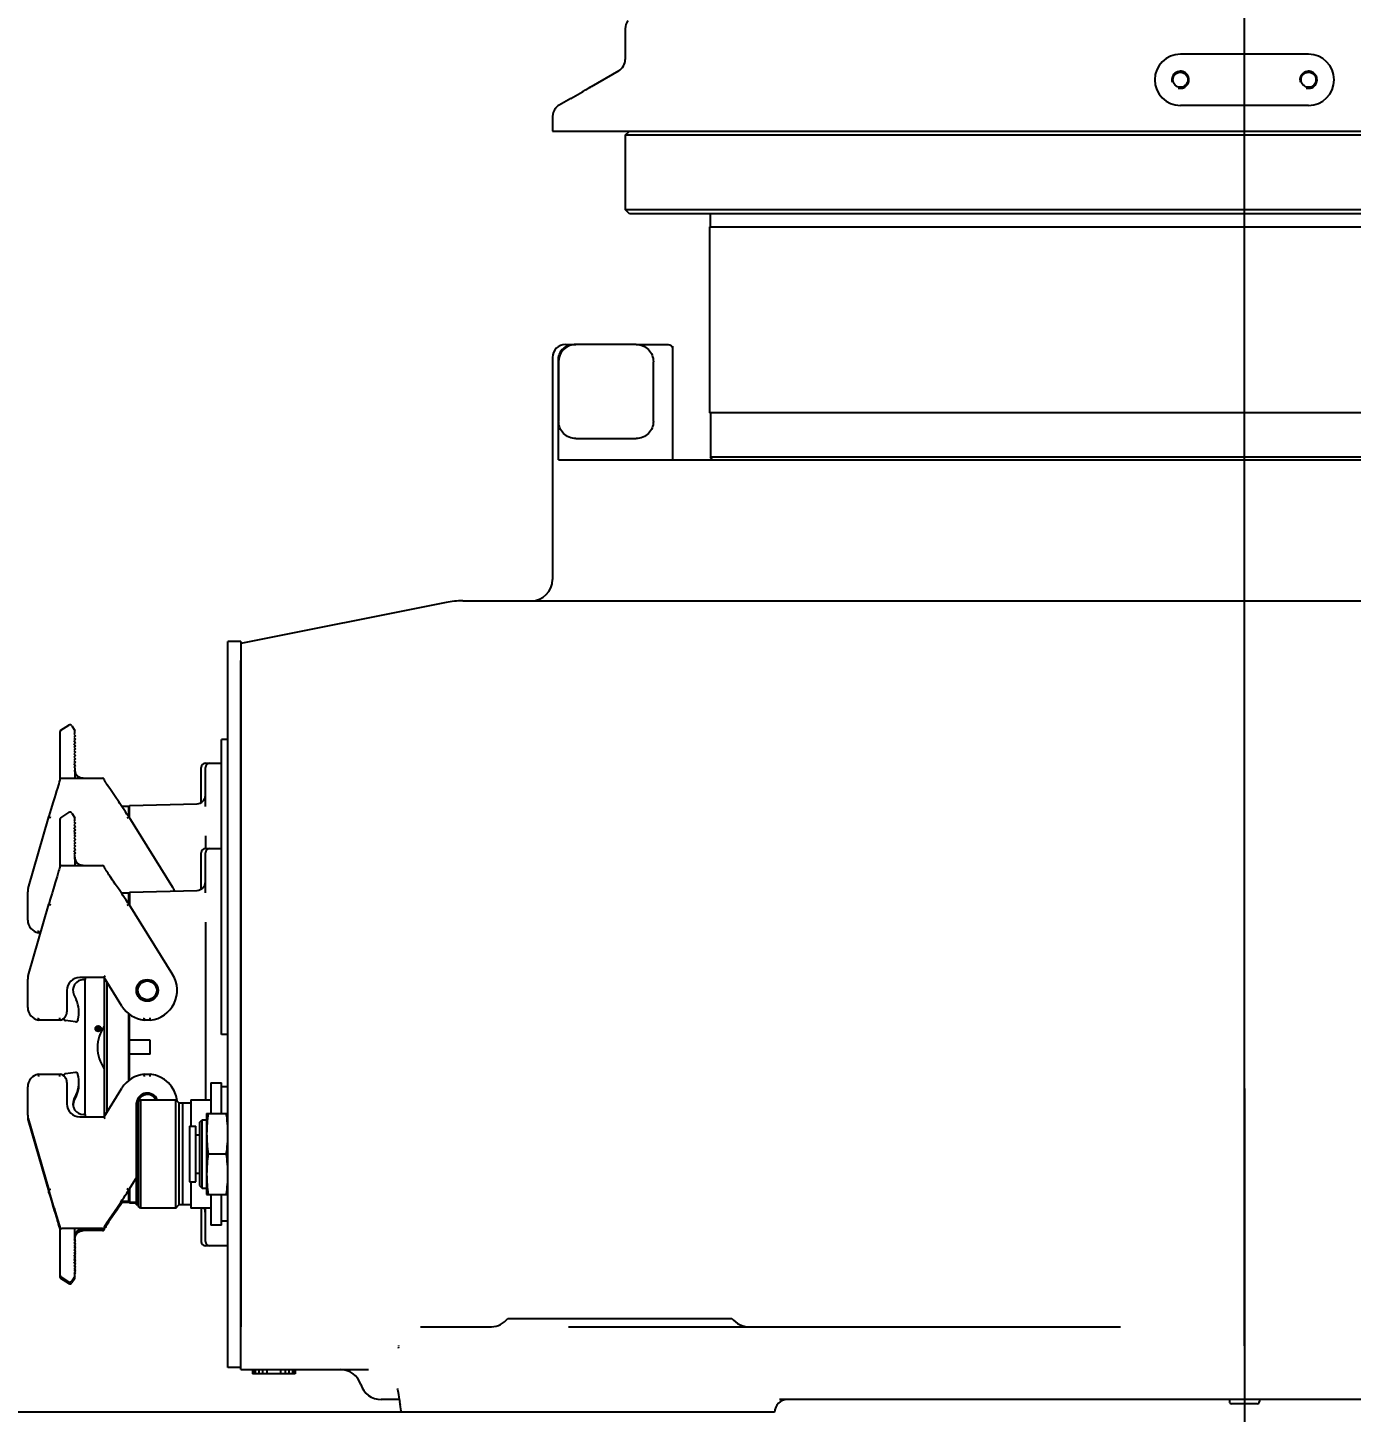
# Model space of a CAD drawing. Header units: millimetres. Extents: x 5828 to 7155, y 123 to 421.
# Drawn here: x 6887.04 to 6897.37, y 329.49 to 340.29 of the extents above; entities that cross this region are included whole.
import ezdxf

# ---------------------------------------------------------------- set-up
doc = ezdxf.new("R2010")
doc.units = ezdxf.units.MM
doc.linetypes.add('CENTER', pattern=[0.6, 0.375, -0.075, 0.075, -0.075])
for name, color, linetype in [('中心线', 7, 'Continuous'), ('外形图', 7, 'Continuous'), ('尺寸标注', 7, 'Continuous'), ('运动范围', 7, 'Continuous')]:
    doc.layers.add(name, color=color, linetype=linetype)
doc.styles.add('微软雅黑', font='msyh.ttc', dxfattribs={"height": 2})
doc.dimstyles.new('尺寸标注_1_30比例', dxfattribs={"dimtxt": 2.1, "dimasz": 1.7, "dimexe": 0.5, "dimexo": 0.4, "dimgap": 0.5, "dimtad": 1, "dimdec": 1, "dimlfac": 30, "dimdsep": 46, "dimtxsty": '微软雅黑', "dimcen": 0.09, "dimadec": 0, "dimazin": 0, "dimtp": 0.01, "dimtm": 0.01, "dimtfac": 1, "dimtdec": 1, "dimtofl": 0, "dimtmove": 0, "dimatfit": 3, "dimfxl": 1, "dimtolj": 1, "dimarcsym": 0})

# ---------------------------------------------------------------- blocks, each defined once
blk = doc.blocks.new('*D1097')
at = {"layer": 'Defpoints', "color": 0}
for p in [(6902.201, 346.155), (6822.201, 329.488), (6892.035, 329.488)]:
    blk.add_point(p, dxfattribs=at)
at = {"layer": '尺寸标注', "color": 0, "lineweight": -2}
for p, q in [((6901.801, 346.155), (6821.701, 346.155)), ((6822.201, 344.455), (6822.201, 331.188)), ((6891.635, 329.488), (6821.701, 329.488))]:
    blk.add_line(p, q, dxfattribs=at)
at = {"layer": '尺寸标注', "color": 0}
for points in [[(6822.484, 344.455), (6821.917, 344.455), (6822.201, 346.155)], [(6821.917, 331.188), (6822.484, 331.188), (6822.201, 329.488)]]:
    blk.add_solid(points, dxfattribs=at)
at = {"layer": '尺寸标注', "color": 0, "insert": (6820.615, 337.821), "char_height": 2, "attachment_point": 5, "rotation": 90, "style": '微软雅黑'}
blk.add_mtext('\\A1;\\A1;{\\H1.05x;500}', dxfattribs=at)
blk = doc.blocks.new('*D1098')
at = {"layer": 'Defpoints', "color": 0}
for p in [(6838.063, 351.017), (6896.535, 329.395), (6896.535, 277.109)]:
    blk.add_point(p, dxfattribs=at)
at = {"layer": '尺寸标注', "color": 0, "lineweight": -2}
for p, q in [((6838.063, 350.617), (6838.063, 276.609)), ((6896.535, 328.995), (6896.535, 276.609)), ((6839.763, 277.109), (6894.835, 277.109))]:
    blk.add_line(p, q, dxfattribs=at)
at = {"layer": '尺寸标注', "color": 0}
for points in [[(6839.763, 277.393), (6839.763, 276.826), (6838.063, 277.109)], [(6894.835, 276.826), (6894.835, 277.393), (6896.535, 277.109)]]:
    blk.add_solid(points, dxfattribs=at)
at = {"layer": '尺寸标注', "color": 0, "insert": (6867.299, 278.701), "char_height": 2, "attachment_point": 5, "style": '微软雅黑'}
blk.add_mtext('\\A1;\\A1;{\\H1.05x;1754}', dxfattribs=at)
blk = doc.blocks.new('*D1099')
at = {"layer": 'Defpoints', "color": 0}
for p in [(6966.764, 346.155), (6896.535, 282.387), (6966.764, 277.109)]:
    blk.add_point(p, dxfattribs=at)
at = {"layer": '尺寸标注', "color": 0, "lineweight": -2}
for p, q in [((6966.764, 345.755), (6966.764, 276.609)), ((6896.535, 281.987), (6896.535, 276.609)), ((6898.235, 277.109), (6965.064, 277.109))]:
    blk.add_line(p, q, dxfattribs=at)
at = {"layer": '尺寸标注', "color": 0}
for points in [[(6898.235, 277.393), (6898.235, 276.826), (6896.535, 277.109)], [(6965.064, 276.826), (6965.064, 277.393), (6966.764, 277.109)]]:
    blk.add_solid(points, dxfattribs=at)
at = {"layer": '尺寸标注', "color": 0, "insert": (6931.649, 278.7), "char_height": 2, "attachment_point": 5, "style": '微软雅黑'}
blk.add_mtext('\\A1;\\A1;{\\H1.05x;2107}', dxfattribs=at)
blk = doc.blocks.new('*D1104')
at = {"layer": 'Defpoints', "color": 0}
for p in [(6902.201, 346.155), (6896.535, 316.587), (6902.201, 312.507)]:
    blk.add_point(p, dxfattribs=at)
at = {"layer": '尺寸标注', "color": 0, "lineweight": -2}
for p, q in [((6902.201, 345.755), (6902.201, 312.007)), ((6896.535, 316.187), (6896.535, 312.007)), ((6898.235, 312.507), (6900.501, 312.507))]:
    blk.add_line(p, q, dxfattribs=at)
at = {"layer": '尺寸标注', "color": 0}
for points in [[(6898.235, 312.79), (6898.235, 312.224), (6896.535, 312.507)], [(6900.501, 312.224), (6900.501, 312.79), (6902.201, 312.507)]]:
    blk.add_solid(points, dxfattribs=at)
at = {"layer": '尺寸标注', "color": 0, "insert": (6899.368, 314.098), "char_height": 2, "attachment_point": 5, "style": '微软雅黑'}
blk.add_mtext('\\A1;\\A1;{\\H1.05x;170}', dxfattribs=at)
blk = doc.blocks.new('*D1108')
at = {"layer": 'Defpoints', "color": 0}
for p in [(6896.535, 332.414), (6860.341, 317.359), (6860.341, 305.902)]:
    blk.add_point(p, dxfattribs=at)
at = {"layer": '尺寸标注', "color": 0, "lineweight": -2}
for p, q in [((6896.535, 332.014), (6896.535, 305.402)), ((6860.341, 316.959), (6860.341, 305.402)), ((6894.835, 305.902), (6862.041, 305.902))]:
    blk.add_line(p, q, dxfattribs=at)
at = {"layer": '尺寸标注', "color": 0}
for points in [[(6862.041, 306.185), (6862.041, 305.618), (6860.341, 305.902)], [(6894.835, 305.618), (6894.835, 306.185), (6896.535, 305.902)]]:
    blk.add_solid(points, dxfattribs=at)
at = {"layer": '尺寸标注', "color": 0, "insert": (6878.438, 307.493), "char_height": 2, "attachment_point": 5, "style": '微软雅黑'}
blk.add_mtext('\\A1;\\A1;{\\H1.05x;1085.8}', dxfattribs=at)

msp = doc.modelspace()

# ---------------------------------------------------------------- linework, layer by layer
at = {"layer": '中心线', "color": 7, "linetype": 'CENTER', "ltscale": 50}
msp.add_line((6896.5345, 330.0076), (6896.5364, 345.3631), dxfattribs=at)
at = {"layer": '外形图', "linetype": 'Continuous'}
for p, q in [((6891.7012, 340.2856), (6891.7012, 340.0458)), ((6897.0345, 340.088), (6896.0345, 340.088)), ((6891.6512, 339.9592), (6891.4345, 339.8341)), ((6891.2765, 339.7426), (6891.3679, 339.7953)), ((6891.3988, 339.8133), (6891.4071, 339.8181)), ((6891.407, 339.8181), (6891.3988, 339.8133)), ((6891.422, 339.8268), (6891.407, 339.8181)), ((6891.4071, 339.8181), (6891.4219, 339.8267)), ((6891.4219, 339.8267), (6891.4304, 339.8317)), ((6891.4302, 339.8316), (6891.422, 339.8268)), ((6891.433, 339.8332), (6891.4302, 339.8316)), ((6891.4345, 339.8341), (6891.433, 339.8332)), ((6891.433, 339.8332), (6891.4331, 339.8333)), ((6891.2765, 339.7426), (6891.1849, 339.6897)), ((6897.0345, 339.688), (6896.0345, 339.688)), ((6891.1349, 339.6031), (6891.1349, 339.488)), ((6891.1349, 339.488), (6901.3679, 339.488)), ((6891.7012, 339.4547), (6891.7345, 339.488)), ((6891.7012, 339.4547), (6891.7012, 338.8747)), ((6901.3679, 339.4547), (6891.7012, 339.4547)), ((6891.7345, 338.8414), (6891.7012, 338.8747)), ((6891.7012, 338.8747), (6901.3612, 338.8747)), ((6901.3279, 338.8414), (6891.7346, 338.8414)), ((6892.3679, 338.7414), (6892.3679, 338.8414)), ((6892.3595, 338.7414), (6892.3595, 337.288)), ((6892.3595, 338.7414), (6900.7095, 338.7414)), ((6891.2345, 337.8214), (6891.3161, 337.8214)), ((6891.7879, 337.8214), (6891.3149, 337.8214)), ((6891.7879, 337.8214), (6892.024, 337.8214)), ((6891.1345, 337.7214), (6891.1345, 335.988)), ((6891.1817, 336.9214), (6891.1817, 337.7214)), ((6892.074, 336.9214), (6892.074, 337.808)), ((6891.1817, 337.688), (6891.1817, 337.2214)), ((6891.9212, 337.2214), (6891.9212, 337.688)), ((6900.7095, 337.288), (6892.3595, 337.288)), ((6892.3679, 337.288), (6892.3679, 336.9414)), ((6891.3149, 337.088), (6891.7879, 337.088)), ((6891.1817, 336.9214), (6892.1708, 336.9214)), ((6892.1708, 336.9214), (6900.9455, 336.9214)), ((6892.3794, 336.9214), (6892.3679, 336.9414)), ((6900.7012, 336.9414), (6892.3679, 336.9414)), ((6890.3031, 335.8084), (6888.7012, 335.488)), ((6890.4339, 335.8214), (6901.4344, 335.8214)), ((6888.6012, 329.838), (6888.6012, 335.5047)), ((6888.7012, 335.5047), (6888.6012, 335.5047)), ((6888.7012, 335.5047), (6888.7012, 330.1547)), ((6888.7012, 329.8214), (6888.7012, 335.3547)), ((6887.2881, 334.7966), (6887.2881, 334.4232)), ((6887.296, 334.8107), (6887.3597, 334.8505)), ((6887.3827, 334.8452), (6887.4048, 334.8098)), ((6887.4048, 334.7878), (6887.3981, 334.7817)), ((6887.4048, 334.7878), (6887.4048, 334.8098)), ((6887.3981, 334.7817), (6887.4109, 334.7677)), ((6887.4109, 334.7677), (6887.3981, 334.756)), ((6887.3981, 334.756), (6887.4109, 334.7421)), ((6887.4109, 334.7421), (6887.3981, 334.7303)), ((6887.3981, 334.7303), (6887.4109, 334.7164)), ((6887.4109, 334.7164), (6887.3981, 334.7047)), ((6887.3981, 334.7047), (6887.4109, 334.6907)), ((6887.4109, 334.6907), (6887.3981, 334.679)), ((6888.5512, 332.438), (6888.5512, 334.738)), ((6888.6012, 334.738), (6888.5512, 334.738)), ((6887.3981, 334.679), (6887.4109, 334.6651)), ((6887.4109, 334.6651), (6887.3981, 334.6533)), ((6887.3981, 334.6533), (6887.4109, 334.6394)), ((6887.4109, 334.6394), (6887.3981, 334.6277)), ((6887.3981, 334.6277), (6887.4109, 334.6137)), ((6887.4109, 334.6137), (6887.3981, 334.602)), ((6887.3981, 334.602), (6887.4109, 334.5881)), ((6887.4109, 334.5881), (6887.3981, 334.5763)), ((6887.3981, 334.5763), (6887.4109, 334.5624)), ((6887.4109, 334.5624), (6887.3981, 334.5507)), ((6887.3981, 334.5507), (6887.4109, 334.5367)), ((6887.4109, 334.5367), (6887.3981, 334.525)), ((6887.3981, 334.525), (6887.4048, 334.5177)), ((6887.4048, 334.4988), (6887.4045, 334.4954)), ((6887.4048, 334.4984), (6887.4047, 334.4949)), ((6887.4047, 334.4949), (6887.4048, 334.4923)), ((6887.4048, 334.5177), (6887.4048, 334.503)), ((6887.4055, 334.4952), (6887.405, 334.4995)), ((6887.4063, 334.4908), (6887.4055, 334.4952)), ((6887.4072, 334.4871), (6887.406, 334.4923)), ((6887.4089, 334.4812), (6887.4072, 334.4871)), ((6888.3912, 334.2457), (6888.3912, 334.5214)), ((6888.4245, 334.5547), (6888.5512, 334.5547)), ((6888.4245, 334.2171), (6888.4245, 334.5214)), ((6887.2797, 334.3942), (6887.2673, 334.3527)), ((6887.2837, 334.4079), (6887.2797, 334.3942)), ((6887.2881, 334.4232), (6887.2837, 334.4079)), ((6887.2954, 334.4336), (6887.2915, 334.43)), ((6887.3006, 334.4359), (6887.2954, 334.4336)), ((6887.3047, 334.4364), (6887.3006, 334.4359)), ((6887.3047, 334.4364), (6887.6215, 334.4364)), ((6887.4354, 334.4471), (6887.4337, 334.4483)), ((6887.4396, 334.4446), (6887.4366, 334.4463)), ((6887.6348, 334.4298), (6887.6309, 334.4335)), ((6887.637, 334.426), (6887.6348, 334.4298)), ((6887.6378, 334.4235), (6887.637, 334.426)), ((6887.638, 334.4225), (6887.6378, 334.4235)), ((6887.6691, 334.3696), (6887.6635, 334.378)), ((6887.6783, 334.356), (6887.6691, 334.3696)), ((6887.6998, 334.3244), (6887.6783, 334.356)), ((6887.2467, 334.2835), (6887.2352, 334.2457)), ((6887.2543, 334.3091), (6887.2467, 334.2835)), ((6887.2633, 334.3394), (6887.2543, 334.3091)), ((6887.7483, 334.2532), (6887.7203, 334.2941)), ((6887.7583, 334.2384), (6887.7483, 334.2532)), ((6887.2016, 334.1347), (6887.2036, 334.1412)), ((6887.2036, 334.1412), (6887.2025, 334.1376)), ((6887.2193, 334.1934), (6887.2036, 334.1412)), ((6887.296, 334.129), (6887.3597, 334.1688)), ((6887.3827, 334.1635), (6887.4048, 334.1281)), ((6887.7791, 334.2073), (6887.7583, 334.2384)), ((6887.772, 334.218), (6887.8245, 334.218)), ((6887.79, 334.1909), (6887.7791, 334.2073)), ((6887.8011, 334.174), (6887.79, 334.1909)), ((6887.8124, 334.1566), (6887.8011, 334.174)), ((6887.8266, 334.1347), (6887.8124, 334.1566)), ((6887.8245, 334.218), (6887.8245, 334.138)), ((6887.8245, 334.1797), (6887.8329, 334.1797)), ((6887.8329, 334.223), (6888.3596, 334.2368)), ((6887.8329, 334.1247), (6887.8329, 334.223)), ((6887.0417, 333.5771), (6887.2016, 334.1347)), ((6887.2025, 334.1376), (6887.2016, 334.1346)), ((6887.2016, 334.1347), (6887.2176, 334.1299)), ((6887.2881, 334.1149), (6887.2881, 333.7416)), ((6887.4048, 334.1061), (6887.3981, 334.1)), ((6887.3981, 334.1), (6887.4109, 334.0861)), ((6887.4109, 334.0861), (6887.3981, 334.0743)), ((6887.3981, 334.0743), (6887.4109, 334.0604)), ((6887.4109, 334.0604), (6887.3981, 334.0487)), ((6887.3981, 334.0487), (6887.4109, 334.0347)), ((6887.4109, 334.0347), (6887.3981, 334.023)), ((6887.4048, 334.1061), (6887.4048, 334.1281)), ((6887.8266, 334.1347), (6887.8125, 334.1259)), ((6887.8266, 334.1347), (6888.1691, 333.5867)), ((6887.3981, 334.023), (6887.4109, 334.0091)), ((6887.4109, 334.0091), (6887.3981, 333.9973)), ((6887.3981, 333.9973), (6887.4109, 333.9834)), ((6887.4109, 333.9834), (6887.3981, 333.9717)), ((6887.3981, 333.9717), (6887.4109, 333.9577)), ((6887.4109, 333.9577), (6887.3981, 333.946)), ((6887.3981, 333.946), (6887.4109, 333.9321)), ((6887.4109, 333.9321), (6887.3981, 333.9203)), ((6888.4245, 333.9885), (6888.4245, 333.888)), ((6887.3981, 333.9203), (6887.4109, 333.9064)), ((6887.4109, 333.9064), (6887.3981, 333.8947)), ((6887.3981, 333.8947), (6887.4109, 333.8807)), ((6887.4109, 333.8807), (6887.3981, 333.869)), ((6887.3981, 333.869), (6887.4109, 333.8551)), ((6887.4109, 333.8551), (6887.3981, 333.8433)), ((6887.3981, 333.8433), (6887.4048, 333.8361)), ((6887.4048, 333.8167), (6887.4047, 333.8145)), ((6887.4048, 333.8167), (6887.4047, 333.8133)), ((6887.4048, 333.8167), (6887.4048, 333.8361)), ((6887.4049, 333.8184), (6887.4048, 333.8214)), ((6888.3912, 333.5707), (6888.3912, 333.8547)), ((6888.4245, 333.888), (6888.5512, 333.888)), ((6888.4245, 333.5421), (6888.4245, 333.8547)), ((6887.2835, 333.7255), (6887.2791, 333.7105)), ((6887.2863, 333.7351), (6887.2835, 333.7255)), ((6887.2881, 333.7416), (6887.2863, 333.7351)), ((6887.294, 333.7509), (6887.2908, 333.7473)), ((6887.2992, 333.7538), (6887.294, 333.7509)), ((6887.3047, 333.7547), (6887.2992, 333.7538)), ((6887.3047, 333.7547), (6887.6215, 333.7547)), ((6887.4047, 333.8133), (6887.4048, 333.8107)), ((6887.4167, 333.7838), (6887.4145, 333.7873)), ((6887.419, 333.7807), (6887.4167, 333.7839)), ((6887.4214, 333.7777), (6887.4189, 333.7808)), ((6887.4429, 333.7613), (6887.4402, 333.7626)), ((6887.4484, 333.7589), (6887.4455, 333.7601)), ((6887.4512, 333.758), (6887.4483, 333.759)), ((6887.6352, 333.7476), (6887.6317, 333.7512)), ((6887.2527, 333.6221), (6887.2441, 333.5934)), ((6887.265, 333.6632), (6887.2527, 333.6221)), ((6887.2671, 333.6704), (6887.265, 333.6632)), ((6887.6659, 333.6928), (6887.6604, 333.701)), ((6887.6718, 333.6839), (6887.6659, 333.6928)), ((6887.6817, 333.6694), (6887.6718, 333.6839)), ((6887.7217, 333.6104), (6887.7086, 333.6297)), ((6887.7508, 333.5679), (6887.7217, 333.6104)), ((6887.0379, 333.3297), (6887.0379, 333.5495)), ((6887.2135, 333.4924), (6887.2016, 333.453)), ((6887.7612, 333.5525), (6887.7508, 333.5679)), ((6887.7719, 333.5365), (6887.7612, 333.5525)), ((6887.7675, 333.543), (6887.8245, 333.543)), ((6887.7828, 333.52), (6887.7719, 333.5365)), ((6887.7941, 333.5029), (6887.7828, 333.52)), ((6887.8057, 333.4853), (6887.7941, 333.5029)), ((6887.8245, 333.543), (6887.8245, 333.4563)), ((6887.8245, 333.5047), (6887.8329, 333.5047)), ((6887.8329, 333.548), (6888.3596, 333.5618)), ((6887.8329, 333.548), (6887.8329, 333.4431)), ((6887.0417, 332.8954), (6887.2016, 333.453)), ((6887.2016, 333.453), (6887.2176, 333.4482)), ((6887.8197, 333.4638), (6887.8057, 333.4853)), ((6887.8266, 333.453), (6887.8125, 333.4442)), ((6887.8266, 333.453), (6887.8197, 333.4638)), ((6887.8266, 333.453), (6888.1691, 332.905)), ((6888.4245, 333.3135), (6888.4245, 331.928)), ((6887.1379, 333.2309), (6887.1224, 333.2309)), ((6887.0379, 332.648), (6887.0379, 332.8679)), ((6887.6336, 332.8814), (6887.4445, 332.8814)), ((6887.4745, 332.8647), (6887.4879, 332.8647)), ((6887.4829, 332.8647), (6887.4829, 331.8114)), ((6887.4879, 332.8647), (6887.4879, 332.8814)), ((6887.7733, 332.6577), (6887.6336, 332.8814)), ((6887.6379, 331.8016), (6887.6379, 332.8745)), ((6887.6548, 332.8474), (6887.6548, 331.8287)), ((6887.3445, 332.7814), (6887.3445, 332.6147)), ((6887.399, 332.7462), (6887.416, 332.7097)), ((6887.2905, 332.5492), (6887.1224, 332.5492)), ((6887.4106, 332.5349), (6887.3323, 332.5453)), ((6887.4299, 332.5507), (6887.4289, 332.5471)), ((6887.8245, 332.6007), (6887.8245, 332.0754)), ((6887.8329, 332.0823), (6887.8329, 332.5938)), ((6887.9949, 332.5492), (6887.9475, 332.5492)), ((6887.576, 332.4753), (6887.576, 332.4836)), ((6887.5993, 332.4753), (6887.576, 332.4753)), ((6887.5793, 332.4786), (6887.5793, 332.4836)), ((6887.586, 332.4786), (6887.5793, 332.4786)), ((6887.586, 332.4836), (6887.586, 332.4786)), ((6887.5891, 332.4852), (6887.5993, 332.4903)), ((6887.5993, 332.4866), (6887.5893, 332.4816)), ((6887.5893, 332.4816), (6887.5893, 332.4786)), ((6887.5893, 332.4786), (6887.5993, 332.4786)), ((6887.5993, 332.4903), (6887.5993, 332.4866)), ((6887.5993, 332.4786), (6887.5993, 332.4753)), ((6887.6379, 332.5015), (6887.6358, 332.5015)), ((6888.6012, 332.438), (6888.5512, 332.438)), ((6887.9929, 332.3922), (6887.8329, 332.3922)), ((6887.9929, 332.2839), (6887.9929, 332.3922)), ((6887.9929, 332.2839), (6887.8329, 332.2839)), ((6887.1224, 332.1268), (6887.2905, 332.1268)), ((6887.4106, 332.1412), (6887.3323, 332.1308)), ((6887.4299, 332.1254), (6887.4289, 332.129)), ((6887.6358, 332.1682), (6887.6379, 332.1682)), ((6887.9475, 332.1268), (6887.9949, 332.1268)), ((6887.0379, 331.8082), (6887.0379, 332.028)), ((6887.3445, 332.0614), (6887.3445, 331.8947)), ((6887.6336, 331.7947), (6887.7733, 332.0184)), ((6888.4679, 332.0597), (6888.4679, 331.8214)), ((6888.4679, 332.0597), (6888.5512, 332.0597)), ((6888.5512, 331.8214), (6888.5512, 332.0597)), ((6888.5512, 332.0297), (6888.6012, 332.0297)), ((6887.3989, 331.9141), (6887.4159, 331.9506)), ((6887.399, 331.9299), (6887.416, 331.9664)), ((6887.8845, 331.903), (6887.8845, 331.1064)), ((6887.8845, 331.903), (6887.9012, 331.903)), ((6887.9012, 331.9114), (6887.9179, 331.928)), ((6887.9012, 331.9114), (6887.9012, 331.098)), ((6887.9179, 331.928), (6887.9179, 331.0814)), ((6887.9179, 331.928), (6888.1929, 331.928)), ((6888.2179, 331.903), (6888.1929, 331.928)), ((6888.1929, 331.0814), (6888.1929, 331.928)), ((6888.2179, 331.903), (6888.2179, 331.1064)), ((6888.2179, 331.903), (6888.3112, 331.903)), ((6888.2469, 331.903), (6888.2469, 331.1064)), ((6888.3112, 331.928), (6888.3112, 331.7214)), ((6888.3112, 331.928), (6888.4679, 331.928)), ((6887.0417, 331.7807), (6887.2016, 331.2231)), ((6887.0417, 331.7657), (6887.2016, 331.2081)), ((6887.4445, 331.7947), (6887.6336, 331.7947)), ((6887.4879, 331.8114), (6887.4745, 331.8114)), ((6887.4879, 331.7947), (6887.4879, 331.8114)), ((6888.3795, 331.7509), (6888.4, 331.7714)), ((6888.4, 331.238), (6888.4, 331.7714)), ((6888.4, 331.7714), (6888.4345, 331.7714)), ((6888.4345, 331.8214), (6888.4345, 331.188)), ((6888.4345, 331.8214), (6888.6012, 331.8214)), ((6888.2995, 331.7214), (6888.2995, 331.288)), ((6888.2995, 331.7214), (6888.3495, 331.7214)), ((6888.3495, 331.288), (6888.3495, 331.7214)), ((6888.3495, 331.6539), (6888.3795, 331.6539)), ((6888.3795, 331.7509), (6888.3795, 331.2585)), ((6888.4476, 331.5047), (6888.5881, 331.5047)), ((6888.3495, 331.3555), (6888.3795, 331.3555)), ((6887.2176, 331.2279), (6887.2016, 331.2231)), ((6887.2448, 331.0802), (6887.2016, 331.2231)), ((6887.8113, 331.1994), (6887.8266, 331.2231)), ((6887.8266, 331.2231), (6887.8125, 331.2319)), ((6887.8266, 331.2231), (6887.8845, 331.3157)), ((6887.8329, 331.233), (6887.8329, 331.128)), ((6888.2995, 331.288), (6888.3495, 331.288)), ((6888.3112, 331.288), (6888.3112, 331.0814)), ((6888.3795, 331.2585), (6888.4, 331.238)), ((6888.4, 331.238), (6888.4345, 331.238)), ((6887.2057, 331.2093), (6887.2016, 331.2081)), ((6887.2016, 331.2081), (6887.2036, 331.2016)), ((6887.2025, 331.2052), (6887.2016, 331.2081)), ((6887.2036, 331.2016), (6887.2025, 331.2052)), ((6887.2036, 331.2016), (6887.2101, 331.1797)), ((6887.2101, 331.1797), (6887.2253, 331.1297)), ((6887.7539, 331.1128), (6887.7648, 331.129)), ((6887.7592, 331.1057), (6887.7694, 331.1208)), ((6887.7648, 331.129), (6887.776, 331.1457)), ((6887.8245, 331.133), (6887.7675, 331.133)), ((6887.7694, 331.1208), (6887.7775, 331.133)), ((6887.8245, 331.1247), (6887.772, 331.1247)), ((6887.776, 331.1457), (6887.7875, 331.1631)), ((6887.7875, 331.1631), (6887.7993, 331.181)), ((6887.7993, 331.181), (6887.8113, 331.1994)), ((6887.8245, 331.2198), (6887.8245, 331.133)), ((6887.8329, 331.1714), (6887.8245, 331.1714)), ((6887.8329, 331.163), (6887.8245, 331.163)), ((6887.8245, 331.133), (6887.8245, 331.1247)), ((6887.8329, 331.1197), (6887.8329, 331.128)), ((6887.8845, 331.1267), (6887.8329, 331.128)), ((6887.8845, 331.1184), (6887.8329, 331.1197)), ((6888.4345, 331.188), (6888.6012, 331.188)), ((6888.4679, 331.188), (6888.4679, 330.9497)), ((6888.5512, 330.9497), (6888.5512, 331.188)), ((6887.2325, 331.1061), (6887.2457, 331.0625)), ((6887.2448, 331.0802), (6887.2535, 331.0514)), ((6887.2457, 331.0625), (6887.2516, 331.0426)), ((6887.2535, 331.0514), (6887.2636, 331.0177)), ((6887.2636, 331.0177), (6887.2832, 330.9515)), ((6887.6787, 331.0023), (6887.7142, 331.0546)), ((6887.6799, 330.9891), (6887.7217, 331.0507)), ((6887.7142, 331.0546), (6887.7382, 331.0897)), ((6887.7382, 331.0897), (6887.7539, 331.1128)), ((6887.7494, 331.0912), (6887.7592, 331.1057)), ((6887.9012, 331.1064), (6887.8845, 331.1064)), ((6887.9179, 331.0814), (6887.9012, 331.098)), ((6888.1929, 331.0814), (6887.9179, 331.0814)), ((6888.1929, 331.0814), (6888.2179, 331.1064)), ((6888.3112, 331.1064), (6888.2179, 331.1064)), ((6888.4679, 331.0814), (6888.3112, 331.0814)), ((6888.3912, 331.0814), (6888.3912, 330.8214)), ((6888.4245, 330.8214), (6888.4245, 331.0814)), ((6887.2746, 330.9655), (6887.2763, 330.9598)), ((6887.2763, 330.9598), (6887.2818, 330.9412)), ((6887.2818, 330.9412), (6887.2855, 330.9286)), ((6887.2832, 330.9515), (6887.2881, 330.9345)), ((6887.2855, 330.9286), (6887.2881, 330.9195)), ((6887.2881, 330.9345), (6887.2883, 330.9339)), ((6887.2881, 330.9345), (6887.2881, 330.5462)), ((6887.2917, 330.9276), (6887.2954, 330.9242)), ((6887.6215, 330.9214), (6887.3047, 330.9214)), ((6887.6215, 330.9064), (6887.4296, 330.9064)), ((6887.4488, 330.9023), (6887.4515, 330.9032)), ((6887.4535, 330.9188), (6887.4566, 330.9196)), ((6887.4566, 330.9196), (6887.4596, 330.9203)), ((6887.4595, 330.9202), (6887.4623, 330.9207)), ((6887.4623, 330.9207), (6887.4651, 330.921)), ((6887.465, 330.921), (6887.4676, 330.9212)), ((6887.471, 330.9214), (6887.4714, 330.9214)), ((6887.6215, 330.9214), (6887.6269, 330.9223)), ((6887.6215, 330.9214), (6887.6269, 330.9223)), ((6887.6215, 330.9064), (6887.6257, 330.9069)), ((6887.6257, 330.9069), (6887.6308, 330.9092)), ((6887.6269, 330.9223), (6887.6316, 330.9248)), ((6887.6269, 330.9075), (6887.6284, 330.9081)), ((6887.6308, 330.9092), (6887.6347, 330.9128)), ((6887.6316, 330.9248), (6887.635, 330.9282)), ((6887.6323, 330.9106), (6887.6335, 330.9117)), ((6887.638, 330.9352), (6887.6381, 330.9357)), ((6887.6399, 330.9262), (6887.6406, 330.9275)), ((6887.6406, 330.9275), (6887.6423, 330.9309)), ((6887.6423, 330.9309), (6887.6434, 330.9328)), ((6887.6498, 330.9322), (6887.6423, 330.9309)), ((6887.6498, 330.9322), (6887.6498, 330.9436)), ((6887.6543, 330.9656), (6887.6587, 330.9724)), ((6887.6552, 330.9521), (6887.6598, 330.9592)), ((6887.6587, 330.9724), (6887.6637, 330.98)), ((6887.6598, 330.9592), (6887.665, 330.967)), ((6887.6637, 330.98), (6887.6692, 330.9883)), ((6887.665, 330.967), (6887.6706, 330.9754)), ((6887.6692, 330.9883), (6887.6787, 331.0023)), ((6887.6706, 330.9754), (6887.6799, 330.9891)), ((6888.5512, 330.9497), (6888.4679, 330.9497)), ((6888.6012, 330.9797), (6888.5512, 330.9797)), ((6887.4048, 330.84), (6887.3981, 330.8328)), ((6887.3981, 330.8328), (6887.4109, 330.821)), ((6887.4109, 330.821), (6887.3981, 330.8071)), ((6887.3981, 330.8071), (6887.4109, 330.7954)), ((6887.4109, 330.7954), (6887.3981, 330.7814)), ((6887.4034, 330.8129), (6887.4109, 330.806)), ((6887.4048, 330.8594), (6887.4048, 330.8618)), ((6887.4048, 330.84), (6887.4048, 330.8594)), ((6887.4048, 330.8397), (6887.4048, 330.8266)), ((6887.4051, 330.844), (6887.4054, 330.8469)), ((6887.4055, 330.8622), (6887.4062, 330.8665)), ((6887.4056, 330.8478), (6887.4063, 330.8521)), ((6887.4109, 330.806), (6887.4056, 330.8002)), ((6887.4063, 330.8521), (6887.4074, 330.8565)), ((6887.4071, 330.8554), (6887.4087, 330.861)), ((6887.4074, 330.8565), (6887.4087, 330.8609)), ((6887.4087, 330.8609), (6887.4103, 330.8652)), ((6887.4117, 330.8834), (6887.4137, 330.8874)), ((6887.4321, 330.8933), (6887.433, 330.894)), ((6887.3981, 330.7814), (6887.4109, 330.7697)), ((6887.4109, 330.7697), (6887.3981, 330.7558)), ((6887.3981, 330.7558), (6887.4109, 330.744)), ((6887.4109, 330.744), (6887.3981, 330.7301)), ((6887.3981, 330.7301), (6887.4109, 330.7184)), ((6887.4109, 330.7184), (6887.3981, 330.7044)), ((6887.3981, 330.7044), (6887.4109, 330.6927)), ((6887.4109, 330.6927), (6887.3981, 330.6788)), ((6887.4034, 330.7872), (6887.4109, 330.7804)), ((6887.4034, 330.7615), (6887.4109, 330.7547)), ((6887.4034, 330.7359), (6887.4109, 330.729)), ((6887.4034, 330.7102), (6887.4109, 330.7034)), ((6887.4034, 330.6845), (6887.4109, 330.6777)), ((6887.4109, 330.7804), (6887.4056, 330.7746)), ((6887.4109, 330.7547), (6887.4056, 330.7489)), ((6887.4109, 330.729), (6887.4056, 330.7232)), ((6887.4109, 330.7034), (6887.4056, 330.6976)), ((6888.5579, 330.788), (6888.4245, 330.788)), ((6888.6012, 330.7877), (6888.5579, 330.7877)), ((6887.3981, 330.6788), (6887.4109, 330.667)), ((6887.4109, 330.667), (6887.3981, 330.6531)), ((6887.3981, 330.6531), (6887.4109, 330.6414)), ((6887.4109, 330.6414), (6887.3981, 330.6274)), ((6887.3981, 330.6274), (6887.4109, 330.6157)), ((6887.4109, 330.6157), (6887.3981, 330.6018)), ((6887.3981, 330.6018), (6887.4109, 330.59)), ((6887.4109, 330.59), (6887.3981, 330.5761)), ((6887.3981, 330.5761), (6887.4048, 330.57)), ((6887.4034, 330.6589), (6887.4109, 330.652)), ((6887.4034, 330.6332), (6887.4109, 330.6264)), ((6887.4034, 330.6075), (6887.4109, 330.6007)), ((6887.4034, 330.5819), (6887.4109, 330.575)), ((6887.4109, 330.575), (6887.4048, 330.5684)), ((6887.4109, 330.6777), (6887.4056, 330.6719)), ((6887.4109, 330.652), (6887.4056, 330.6462)), ((6887.4109, 330.6264), (6887.4056, 330.6206)), ((6887.4109, 330.6007), (6887.4056, 330.5949)), ((6887.3597, 330.5072), (6887.296, 330.5471)), ((6887.3597, 330.4922), (6887.296, 330.5321)), ((6887.4048, 330.548), (6887.3827, 330.5125)), ((6887.4048, 330.533), (6887.3827, 330.4975)), ((6887.4048, 330.533), (6887.4048, 330.57)), ((6890.1027, 330.1547), (6890.2523, 330.1547)), ((6890.2523, 330.1547), (6890.6574, 330.1547)), ((6890.7845, 330.2214), (6892.5345, 330.2214)), ((6891.2581, 330.1547), (6891.7222, 330.1547)), ((6891.7222, 330.1547), (6895.5664, 330.1547)), ((6889.9318, 330.0075), (6889.9315, 330.0051)), ((6889.9315, 330.0051), (6889.9315, 330.0049)), ((6889.9319, 330.0087), (6889.9318, 330.0075)), ((6888.7012, 329.838), (6888.6012, 329.838)), ((6888.7012, 329.8214), (6889.6968, 329.8214)), ((6888.7918, 329.8214), (6888.7918, 329.788)), ((6888.7989, 329.8214), (6888.7989, 329.788)), ((6888.8131, 329.8214), (6888.8131, 329.788)), ((6888.8415, 329.8214), (6888.8415, 329.788)), ((6888.8698, 329.8214), (6888.8698, 329.788)), ((6888.9053, 329.8214), (6888.9053, 329.788)), ((6889.0117, 329.8214), (6889.0117, 329.788)), ((6889.0471, 329.8214), (6889.0471, 329.788)), ((6889.0755, 329.8214), (6889.0755, 329.788)), ((6889.1039, 329.8214), (6889.1039, 329.788)), ((6889.1181, 329.8214), (6889.1181, 329.788)), ((6889.1252, 329.8214), (6889.1252, 329.788)), ((6889.1252, 329.788), (6888.7918, 329.788)), ((6889.9384, 329.588), (6889.7963, 329.588)), ((6889.9382, 329.5891), (6889.9412, 329.5685)), ((6889.9384, 329.588), (6889.9385, 329.5878)), ((6889.941, 329.57), (6889.9437, 329.5491)), ((6889.9436, 329.5506), (6889.9462, 329.5302)), ((6889.946, 329.5314), (6889.9498, 329.5005)), ((6889.9506, 329.488), (6889.9499, 329.5001)), ((6900.1628, 329.588), (6892.9063, 329.588)), ((6896.4179, 329.588), (6896.4179, 329.5714)), ((6896.6345, 329.5547), (6896.4345, 329.5547)), ((6896.6512, 329.588), (6896.6512, 329.5714)), ((6892.8679, 329.488), (6889.9506, 329.488))]:
    msp.add_line(p, q, dxfattribs=at)
for points in [[(6887.4045, 334.4954), (6887.4035, 334.4924), (6887.4033, 334.492)], [(6887.4086, 334.4822), (6887.4073, 334.4865), (6887.4063, 334.4908)], [(6887.4368, 334.4462), (6887.4339, 334.4481), (6887.4312, 334.4501), (6887.4285, 334.4523), (6887.4258, 334.4547), (6887.4233, 334.4573), (6887.4208, 334.4601), (6887.4184, 334.4631), (6887.4161, 334.4664), (6887.414, 334.4699), (6887.412, 334.4738), (6887.4102, 334.4779), (6887.4086, 334.4822)], [(6887.4128, 334.4722), (6887.4108, 334.4764), (6887.4089, 334.4812)], [(6887.419, 334.4623), (6887.4168, 334.4654), (6887.4147, 334.4687), (6887.4128, 334.4722)], [(6887.2915, 334.43), (6887.2895, 334.4269), (6887.2887, 334.425), (6887.2883, 334.4238), (6887.2881, 334.4232)], [(6887.4623, 334.4371), (6887.4599, 334.4374), (6887.4575, 334.4379), (6887.4551, 334.4385), (6887.4526, 334.4392), (6887.4501, 334.44), (6887.4475, 334.4409), (6887.4448, 334.442), (6887.4421, 334.4433), (6887.4394, 334.4447)], [(6887.4538, 334.4388), (6887.451, 334.4397), (6887.4481, 334.4407), (6887.4453, 334.4418), (6887.4424, 334.4431), (6887.4396, 334.4446)], [(6887.4646, 334.4368), (6887.4619, 334.4371), (6887.4593, 334.4376), (6887.4565, 334.4381), (6887.4538, 334.4388)], [(6887.4711, 334.4364), (6887.4708, 334.4364), (6887.4693, 334.4364), (6887.467, 334.4366), (6887.4645, 334.4368)], [(6887.4715, 334.4364), (6887.4712, 334.4364), (6887.4704, 334.4364), (6887.4688, 334.4364), (6887.4668, 334.4366)], [(6887.6309, 334.4335), (6887.6257, 334.4358), (6887.6215, 334.4364)], [(6887.6437, 334.4094), (6887.6425, 334.4115), (6887.6415, 334.4134), (6887.6407, 334.415), (6887.64, 334.4164), (6887.6395, 334.4177), (6887.6391, 334.4187), (6887.6388, 334.4195), (6887.6385, 334.4202), (6887.6384, 334.4207), (6887.6383, 334.4211), (6887.6382, 334.4214), (6887.6382, 334.4216), (6887.6381, 334.4218), (6887.638, 334.4225)], [(6887.6635, 334.378), (6887.6585, 334.3857), (6887.6561, 334.3893), (6887.6539, 334.3927), (6887.6518, 334.396), (6887.6499, 334.399), (6887.6481, 334.4019), (6887.6465, 334.4046), (6887.645, 334.4071), (6887.6437, 334.4094)], [(6887.2673, 334.3527), (6887.2654, 334.3462), (6887.2633, 334.3394)], [(6887.7203, 334.2941), (6887.7037, 334.3186), (6887.6998, 334.3244)], [(6887.2352, 334.2457), (6887.229, 334.2254), (6887.2193, 334.1934)], [(6887.4066, 333.8079), (6887.4056, 333.813), (6887.4049, 333.8184), (6887.4049, 333.8184)], [(6887.4061, 333.81), (6887.4054, 333.8141), (6887.4049, 333.8184)], [(6887.2791, 333.7105), (6887.2762, 333.7008), (6887.2671, 333.6704)], [(6887.2908, 333.7473), (6887.2893, 333.7447), (6887.2886, 333.7431), (6887.2882, 333.7419), (6887.2881, 333.7416)], [(6887.4047, 333.8145), (6887.4038, 333.8114), (6887.4034, 333.8105)], [(6887.4081, 333.802), (6887.407, 333.806), (6887.4061, 333.81)], [(6887.4092, 333.7988), (6887.4078, 333.8032), (6887.4066, 333.8079)], [(6887.4127, 333.7906), (6887.411, 333.7943), (6887.4094, 333.7981), (6887.4081, 333.802)], [(6887.4146, 333.7872), (6887.4126, 333.7909), (6887.4108, 333.7947), (6887.4092, 333.7988)], [(6887.4456, 333.76), (6887.4426, 333.7614), (6887.4398, 333.7628), (6887.437, 333.7645), (6887.4342, 333.7663), (6887.4314, 333.7682), (6887.4288, 333.7704), (6887.4262, 333.7727), (6887.4236, 333.7752), (6887.4212, 333.7779)], [(6887.424, 333.7748), (6887.4239, 333.7749), (6887.4214, 333.7777)], [(6887.4402, 333.7626), (6887.4374, 333.7642), (6887.4347, 333.766), (6887.4319, 333.7679), (6887.4292, 333.77), (6887.4265, 333.7724), (6887.4263, 333.7726)], [(6887.4549, 333.7569), (6887.4534, 333.7573), (6887.4508, 333.7581)], [(6887.4713, 333.7547), (6887.4708, 333.7547), (6887.4693, 333.7548), (6887.467, 333.7549), (6887.4645, 333.7551), (6887.462, 333.7554), (6887.4594, 333.7559), (6887.4567, 333.7564), (6887.454, 333.7571), (6887.4512, 333.758)], [(6887.6317, 333.7512), (6887.627, 333.7538), (6887.6215, 333.7547)], [(6887.6378, 333.7417), (6887.6371, 333.744), (6887.6352, 333.7476)], [(6887.6381, 333.7401), (6887.638, 333.7407), (6887.6378, 333.7417)], [(6887.6431, 333.7288), (6887.642, 333.7308), (6887.6411, 333.7326), (6887.6403, 333.7342), (6887.6397, 333.7355), (6887.6392, 333.7367), (6887.6389, 333.7376), (6887.6386, 333.7383), (6887.6384, 333.7389), (6887.6383, 333.7394), (6887.6382, 333.7397), (6887.6382, 333.7399), (6887.6381, 333.7401)], [(6887.6604, 333.701), (6887.6555, 333.7085), (6887.6533, 333.712), (6887.6512, 333.7153), (6887.6492, 333.7184), (6887.6474, 333.7213), (6887.6458, 333.724), (6887.6444, 333.7265), (6887.6431, 333.7288)], [(6887.7086, 333.6297), (6887.7004, 333.6418), (6887.6817, 333.6694)], [(6887.2441, 333.5934), (6887.2312, 333.551), (6887.2278, 333.5397), (6887.2135, 333.4924)], [(6887.2253, 331.1297), (6887.2289, 331.1177), (6887.2325, 331.1061)], [(6887.2516, 331.0426), (6887.2622, 331.0072), (6887.2646, 330.9993), (6887.2668, 330.9918), (6887.2689, 330.9846), (6887.2746, 330.9655)], [(6887.7217, 331.0507), (6887.7306, 331.0636), (6887.7494, 331.0912)], [(6887.2883, 330.9339), (6887.2888, 330.9326), (6887.2896, 330.9307), (6887.2917, 330.9276)], [(6887.2954, 330.9242), (6887.3002, 330.922), (6887.3047, 330.9214)], [(6887.4087, 330.861), (6887.4107, 330.8662), (6887.4127, 330.8705), (6887.4148, 330.8742), (6887.417, 330.8777), (6887.4193, 330.8809), (6887.4218, 330.8839), (6887.4244, 330.8866), (6887.427, 330.8892), (6887.4298, 330.8915), (6887.4325, 330.8937), (6887.4354, 330.8956), (6887.4383, 330.8974), (6887.4413, 330.899), (6887.4443, 330.9005), (6887.4474, 330.9018), (6887.4504, 330.9029), (6887.4534, 330.9038), (6887.4563, 330.9046), (6887.4592, 330.9052), (6887.462, 330.9056), (6887.4646, 330.906), (6887.4671, 330.9062), (6887.4694, 330.9063), (6887.4708, 330.9064), (6887.4714, 330.9064)], [(6887.4136, 330.8872), (6887.4156, 330.8905), (6887.4177, 330.8937), (6887.42, 330.8968), (6887.4224, 330.8996), (6887.425, 330.9023), (6887.4276, 330.9047), (6887.4304, 330.907), (6887.4332, 330.9091), (6887.4361, 330.9111), (6887.439, 330.9128), (6887.442, 330.9144), (6887.445, 330.9158), (6887.448, 330.917), (6887.4509, 330.9181), (6887.4539, 330.9189), (6887.4568, 330.9197)], [(6887.4137, 330.8874), (6887.4159, 330.891), (6887.4182, 330.8944), (6887.4207, 330.8976), (6887.4234, 330.9006), (6887.4239, 330.9011)], [(6887.4263, 330.9035), (6887.4289, 330.9058), (6887.4318, 330.9082), (6887.4348, 330.9103), (6887.4379, 330.9122)], [(6887.433, 330.894), (6887.4361, 330.8961), (6887.4392, 330.8979), (6887.4424, 330.8996), (6887.4456, 330.9011), (6887.4488, 330.9023)], [(6887.4379, 330.9122), (6887.441, 330.9139), (6887.4441, 330.9154), (6887.4473, 330.9167), (6887.4504, 330.9179), (6887.4535, 330.9188)], [(6887.4676, 330.9212), (6887.4697, 330.9213), (6887.471, 330.9214)], [(6887.6347, 330.9128), (6887.6369, 330.9165), (6887.6377, 330.919), (6887.638, 330.9202), (6887.6381, 330.921)], [(6887.6347, 330.9128), (6887.6369, 330.9165), (6887.6377, 330.919)], [(6887.635, 330.9282), (6887.6369, 330.9316), (6887.6377, 330.934), (6887.638, 330.9352)], [(6887.6381, 330.9357), (6887.6381, 330.9359), (6887.6381, 330.9361), (6887.6382, 330.9363), (6887.6382, 330.9365), (6887.6383, 330.9368), (6887.6384, 330.9373), (6887.6386, 330.9378), (6887.6388, 330.9384), (6887.6391, 330.9392), (6887.6395, 330.9402), (6887.64, 330.9413)], [(6887.6381, 330.921), (6887.6382, 330.9211), (6887.6382, 330.9213), (6887.6383, 330.9216), (6887.6384, 330.922), (6887.6385, 330.9225), (6887.6387, 330.9232), (6887.639, 330.924), (6887.6394, 330.925), (6887.6399, 330.9262)], [(6887.64, 330.9413), (6887.6406, 330.9426), (6887.6414, 330.9441), (6887.6422, 330.9457), (6887.6432, 330.9476)], [(6887.6432, 330.9476), (6887.6444, 330.9496), (6887.6457, 330.9518), (6887.6471, 330.9542), (6887.6487, 330.9568), (6887.6504, 330.9595), (6887.6523, 330.9625), (6887.6543, 330.9656)], [(6887.6434, 330.9328), (6887.6446, 330.935), (6887.646, 330.9374), (6887.6476, 330.94), (6887.6493, 330.9427), (6887.6511, 330.9457), (6887.6531, 330.9488), (6887.6552, 330.9521)], [(6887.4048, 330.8547), (6887.4049, 330.8578), (6887.4056, 330.8629)], [(6887.4054, 330.8469), (6887.406, 330.8503), (6887.4071, 330.8554)], [(6887.4056, 330.8629), (6887.4064, 330.8676), (6887.4075, 330.872)], [(6887.4062, 330.8665), (6887.4072, 330.8708), (6887.4084, 330.8751)], [(6887.4075, 330.872), (6887.4088, 330.8761), (6887.4102, 330.88), (6887.4118, 330.8837)], [(6887.4084, 330.8751), (6887.4099, 330.8793), (6887.4117, 330.8834)], [(6887.4103, 330.8652), (6887.4121, 330.8694), (6887.4142, 330.8733), (6887.4165, 330.877)], [(6887.4165, 330.877), (6887.419, 330.8804), (6887.4195, 330.8811)], [(6889.9219, 329.6737), (6889.922, 329.6733), (6889.9238, 329.6671), (6889.9265, 329.656), (6889.9295, 329.6417), (6889.9325, 329.6254), (6889.9354, 329.6077), (6889.9382, 329.5891)]]:
    msp.add_lwpolyline(points, dxfattribs=at)
for centre, radius in [((6896.0345, 339.888), 0.0583), ((6897.0345, 339.888), 0.0583), ((6887.9712, 332.7814), 0.085), ((6887.9712, 332.7814), 0.08), ((6887.9712, 332.7814), 0.0733), ((6887.5875, 332.4819), 0.0217), ((6887.5875, 332.4819), 0.0183)]:
    msp.add_circle(centre, radius, dxfattribs=at)
for centre, radius, start, end in [((6891.8012, 340.2856), 0.1, 140.62851, 180), ((6896.0345, 339.888), 0.2, 90, 270), ((6897.0345, 339.888), 0.2, 270, 90), ((6891.6012, 340.0458), 0.1, 300, 0), ((6896.0345, 339.888), 0.0667, 255, 195), ((6897.0345, 339.888), 0.0667, 255, 195), ((6884.5053, 351.6826), 13.726, 299.99798, 300.14737), ((6884.5107, 351.6732), 13.7151, 299.99791, 300.14748), ((6891.235, 339.6031), 0.1001, 144.00697, 155.99167), ((6891.2349, 339.6031), 0.1, 136.43427, 143.99991), ((6891.2348, 339.6033), 0.0998, 131.99405, 136.43684), ((6891.2351, 339.6029), 0.1003, 120.01747, 131.97888), ((6891.2352, 339.6031), 0.1003, 168.01841, 179.98054), ((6891.2348, 339.6032), 0.0998, 163.51136, 168.00325), ((6891.2349, 339.6031), 0.1, 155.99874, 163.51396), ((6891.2345, 337.7214), 0.1, 90, 180), ((6891.315, 337.6881), 0.1334, 110.0365, 120.02372), ((6891.3151, 337.6874), 0.134, 90.07581, 109.95109), ((6891.3151, 337.6881), 0.1334, 120.05367, 180.01436), ((6890.9679, 335.988), 0.1667, 270, 0), ((6890.4339, 335.1547), 0.6667, 90, 101.30993), ((6887.3048, 334.7966), 0.0167, 122, 180), ((6887.3685, 334.8364), 0.0167, 32, 122), ((6887.4715, 334.503), 0.0667, 180, 183.03746), ((6887.4715, 334.503), 0.0667, 184.04918, 269.99973), ((6888.4245, 334.5214), 0.0333, 90, 180), ((6888.4579, 334.5214), 0.0333, 90, 180), ((6888.3579, 334.3035), 0.0667, 271.50012, 0), ((6887.3685, 334.1547), 0.0167, 32, 122), ((6887.3048, 334.1149), 0.0167, 122, 180), ((6887.4715, 333.8214), 0.0667, 180.02274, 270), ((6888.4245, 333.8547), 0.0333, 90, 180), ((6888.4579, 333.8547), 0.0333, 90, 180), ((6888.3579, 333.6285), 0.0667, 271.50032, 0), ((6887.1379, 333.5495), 0.1, 164, 180), ((6887.9712, 333.463), 0.2333, 23.96114, 32), ((6887.1379, 333.3297), 0.1, 180, 261.1013), ((6887.1379, 332.8679), 0.1, 164, 180), ((6887.4445, 332.7814), 0.1, 90, 180), ((6887.4745, 332.7814), 0.0833, 90, 205), ((6887.9712, 332.7814), 0.2333, 275.82241, 32), ((6887.1379, 332.648), 0.1, 180, 261.1013), ((6887.2045, 332.6111), 0.2333, 345, 25), ((6887.9712, 332.7814), 0.2333, 212, 264.17777), ((6887.2779, 332.6147), 0.0667, 280.90412, 0), ((6887.3345, 332.5618), 0.0167, 180, 262.4), ((6887.4128, 332.5514), 0.0167, 262.4, 345), ((6887.5826, 332.4836), 0.00667, 13.61402, 180), ((6887.5826, 332.4836), 0.00333, 0, 180), ((6887.8711, 332.3349), 0.2883, 144.68757, 215.31243), ((6887.1379, 332.028), 0.1, 98.8987, 180), ((6887.2779, 332.0614), 0.0667, 0, 79.09588), ((6887.3345, 332.1143), 0.0167, 97.6, 180), ((6887.4128, 332.1247), 0.0167, 15, 97.6), ((6887.2045, 332.065), 0.2333, 335, 15), ((6887.9712, 331.8947), 0.2333, 95.82223, 148), ((6887.9712, 331.8947), 0.2333, 5.88866, 84.17759), ((6887.2043, 332.0489), 0.2333, 335.07622, 358.62607), ((6887.9712, 331.8947), 0.085, 23.15132, 174.34462), ((6887.4445, 331.8947), 0.1, 180, 270), ((6887.4745, 331.8947), 0.0833, 155, 270), ((6887.4745, 331.879), 0.0833, 155.07622, 177.22732), ((6887.9712, 331.8947), 0.08, 24.8918, 173.94977), ((6887.9712, 331.8947), 0.0733, 27.33048, 173.05802), ((6887.1379, 331.8082), 0.1, 180, 196), ((6887.1379, 331.7932), 0.1, 180, 196), ((6888.3579, 331.0476), 0.0667, 0, 30.46848), ((6887.4715, 330.8547), 0.0667, 90, 180), ((6887.4715, 330.8397), 0.0667, 90, 176.00812), ((6888.4245, 330.8214), 0.0333, 180, 270), ((6888.4579, 330.8214), 0.0333, 180, 270), ((6887.3048, 330.5612), 0.0167, 180, 238), ((6887.3048, 330.5462), 0.0167, 180, 238), ((6887.3685, 330.5214), 0.0167, 238, 328), ((6887.3685, 330.5064), 0.0167, 238, 328), ((6890.6512, 330.3214), 0.1667, 272.11356, 323.1301), ((6892.6679, 330.3214), 0.1667, 216.8699, 270), ((6890.1318, 329.9876), 0.2012, 178.92019, 179.76128), ((6890.1145, 329.988), 0.1839, 177.04519, 178.93432), ((6889.4784, 329.6547), 0.1667, 17.4576, 90), ((6889.7963, 329.7547), 0.1667, 197.4576, 270), ((6892.9679, 329.488), 0.1, 90, 180), ((6896.4345, 329.5714), 0.0167, 180, 270), ((6896.6345, 329.5714), 0.0167, 270, 0)]:
    msp.add_arc(centre, radius, start, end, dxfattribs=at)
msp.add_ellipse((6891.3161, 337.7214), major_axis=(0.1344, 0), ratio=0.7441647, start_param=1.7844686, end_param=2.9155077, dxfattribs=at)
for points, knots in [([(6891.7879, 337.8214), (6891.8052, 337.8214), (6891.8403, 337.8144), (6891.8846, 337.7848), (6891.9142, 337.7404), (6891.9212, 337.7054), (6891.9212, 337.688)], [0, 0, 0, 0, 0.2499877, 0.4999845, 0.7499904, 1, 1, 1, 1]), ([(6891.3149, 337.088), (6891.2976, 337.088), (6891.2625, 337.095), (6891.2183, 337.1247), (6891.1887, 337.169), (6891.1817, 337.204), (6891.1817, 337.2214)], [0, 0, 0, 0, 0.2498403, 0.499776, 0.749843, 1, 1, 1, 1]), ([(6891.9212, 337.2214), (6891.9212, 337.204), (6891.9142, 337.169), (6891.8846, 337.1247), (6891.8403, 337.095), (6891.8052, 337.088), (6891.7879, 337.088)], [0, 0, 0, 0, 0.2500097, 0.5000155, 0.7500122, 1, 1, 1, 1]), ([(6887.4048, 334.4923), (6887.4049, 334.485), (6887.4047, 334.4717), (6887.4047, 334.4559), (6887.4049, 334.4462), (6887.4045, 334.4408), (6887.4052, 334.4386), (6887.4045, 334.4363), (6887.4049, 334.4364)], [0, 0, 0, 0, 0.3930849, 0.7157299, 0.8371886, 0.9267335, 0.9815731, 1, 1, 1, 1]), ([(6887.4048, 333.8107), (6887.4049, 333.8034), (6887.4047, 333.7901), (6887.4047, 333.7743), (6887.4049, 333.7646), (6887.4045, 333.7591), (6887.4052, 333.757), (6887.4045, 333.7547), (6887.4049, 333.7547)], [0, 0, 0, 0, 0.3927118, 0.7155172, 0.837062, 0.9266766, 0.9815594, 1, 1, 1, 1]), ([(6887.1224, 333.2309), (6887.1225, 333.2313), (6887.1238, 333.2368), (6887.1233, 333.2425), (6887.1237, 333.2476)], [0, 0, 0, 0, 0.0780085, 1, 1, 1, 1]), ([(6887.6336, 332.8814), (6887.6338, 332.8819), (6887.6366, 332.8876), (6887.64, 332.893), (6887.6428, 332.898)], [0, 0, 0, 0, 0.088359, 1, 1, 1, 1]), ([(6887.1224, 332.5492), (6887.1225, 332.5497), (6887.1238, 332.5551), (6887.1233, 332.5608), (6887.1237, 332.5659)], [0, 0, 0, 0, 0.0779318, 1, 1, 1, 1]), ([(6887.2905, 332.5492), (6887.2903, 332.5497), (6887.2887, 332.555), (6887.2893, 332.5608), (6887.2888, 332.5659)], [0, 0, 0, 0, 0.0790119, 1, 1, 1, 1]), ([(6887.9475, 332.5492), (6887.9476, 332.5497), (6887.9482, 332.5552), (6887.9481, 332.5608), (6887.9484, 332.5659)], [0, 0, 0, 0, 0.0765098, 1, 1, 1, 1]), ([(6887.9949, 332.5492), (6887.9948, 332.5497), (6887.9939, 332.5552), (6887.9943, 332.5608), (6887.994, 332.5659)], [0, 0, 0, 0, 0.0769977, 1, 1, 1, 1]), ([(6887.1237, 332.1102), (6887.1236, 332.1123), (6887.1232, 332.1179), (6887.1229, 332.1234), (6887.1224, 332.1268)], [0, 0, 0, 0, 0.3820094, 1, 1, 1, 1]), ([(6887.2888, 332.1102), (6887.289, 332.1123), (6887.2893, 332.1179), (6887.2896, 332.1235), (6887.2905, 332.1268)], [0, 0, 0, 0, 0.3814749, 1, 1, 1, 1]), ([(6887.9484, 332.1102), (6887.9483, 332.1123), (6887.9481, 332.1179), (6887.9478, 332.1234), (6887.9475, 332.1268)], [0, 0, 0, 0, 0.382377, 1, 1, 1, 1]), ([(6887.994, 332.1102), (6887.9941, 332.1123), (6887.9942, 332.1179), (6887.9944, 332.1234), (6887.9949, 332.1268)], [0, 0, 0, 0, 0.3823558, 1, 1, 1, 1]), ([(6887.6428, 331.778), (6887.6417, 331.7801), (6887.6387, 331.7857), (6887.6357, 331.7912), (6887.6336, 331.7947)], [0, 0, 0, 0, 0.3612972, 1, 1, 1, 1]), ([(6887.4048, 330.8618), (6887.4048, 330.8695), (6887.4047, 330.8836), (6887.4049, 330.9004), (6887.4047, 330.9108), (6887.4051, 330.9165), (6887.4043, 330.9192), (6887.4051, 330.9213), (6887.4048, 330.9214)], [0, 0, 0, 0, 0.3898471, 0.7128485, 0.8351874, 0.9256725, 0.9812459, 1, 1, 1, 1])]:
    msp.add_open_spline(points, degree=3, knots=knots, dxfattribs=at)
for points in [[(6892.024, 337.8214), (6892.04, 337.8214), (6892.0605, 337.8183), (6892.0691, 337.8049)], [(6891.1817, 337.7214), (6891.1817, 337.7289), (6891.1829, 337.7366), (6891.1851, 337.7438)], [(6888.4476, 331.8214), (6888.4395, 331.769), (6888.4345, 331.716), (6888.4345, 331.663)], [(6888.6012, 331.663), (6888.6012, 331.716), (6888.5962, 331.769), (6888.5881, 331.8214)], [(6888.4345, 331.663), (6888.4345, 331.6101), (6888.4395, 331.557), (6888.4476, 331.5047)], [(6888.5881, 331.5047), (6888.5962, 331.557), (6888.6012, 331.6101), (6888.6012, 331.663)], [(6888.4476, 331.5047), (6888.4395, 331.4524), (6888.4345, 331.3993), (6888.4345, 331.3464)], [(6888.6012, 331.3464), (6888.6012, 331.3993), (6888.5962, 331.4524), (6888.5881, 331.5047)], [(6888.4345, 331.3464), (6888.4345, 331.2934), (6888.4395, 331.2404), (6888.4476, 331.188)], [(6888.5881, 331.188), (6888.5962, 331.2404), (6888.6012, 331.2934), (6888.6012, 331.3464)]]:
    msp.add_open_spline(points, degree=3, dxfattribs=at)
at = {"layer": '运动范围'}
msp.add_arc((6902.2012, 346.1547), 64.5631, 295, 170, dxfattribs=at)

# ---------------------------------------------------------------- dimensions: what is measured, and where the dimension line sits
at = {"layer": '尺寸标注'}
for base, p1, p2, text, picture, middle in [((6896.5348, 277.1094), (6838.0634, 351.0166), (6896.5348, 329.3954), '\\A1;{\\H1.05x;1754}', '*D1098', (6867.2991, 278.7008)), ((6966.7643, 277.1094), (6896.5345, 282.3866), (6966.7643, 346.1547), '\\A1;{\\H1.05x;2107}', '*D1099', (6931.6494, 278.7)), ((6902.2012, 312.5072), (6896.5345, 316.5865), (6902.2012, 346.1547), '\\A1;{\\H1.05x;170}', '*D1104', (6899.3679, 314.0978))]:
    dim = msp.add_linear_dim(base=base, p1=p1, p2=p2, text=text, dimstyle='尺寸标注_1_30比例', override={"dimtxsty": '微软雅黑'}, dxfattribs=at)
    dim.commit()
    dim.dimension.update_dxf_attribs({"geometry": picture, "text_midpoint": middle})
dim = msp.add_linear_dim(base=(6822.2005, 329.488), p1=(6902.2012, 346.1547), p2=(6892.035, 329.488), angle=90, text='\\A1;{\\H1.05x;500}', dimstyle='尺寸标注_1_30比例', override={"dimtxsty": '微软雅黑'}, dxfattribs=at)
dim.commit()
dim.dimension.update_dxf_attribs({"geometry": '*D1097', "text_midpoint": (6820.6146, 337.8214)})
dim = msp.add_linear_dim(base=(6860.3411, 305.9016), p1=(6896.5348, 332.4139), p2=(6860.3411, 317.3587), text='\\A1;{\\H1.05x;1085.8}', dimstyle='尺寸标注_1_30比例', override={"dimtxsty": '微软雅黑'}, dxfattribs=at)
dim.commit()
dim.dimension.update_dxf_attribs({"geometry": '*D1108', "text_midpoint": (6878.438, 305.9016), "dimtype": 160})

doc.saveas('drawing.dxf')
